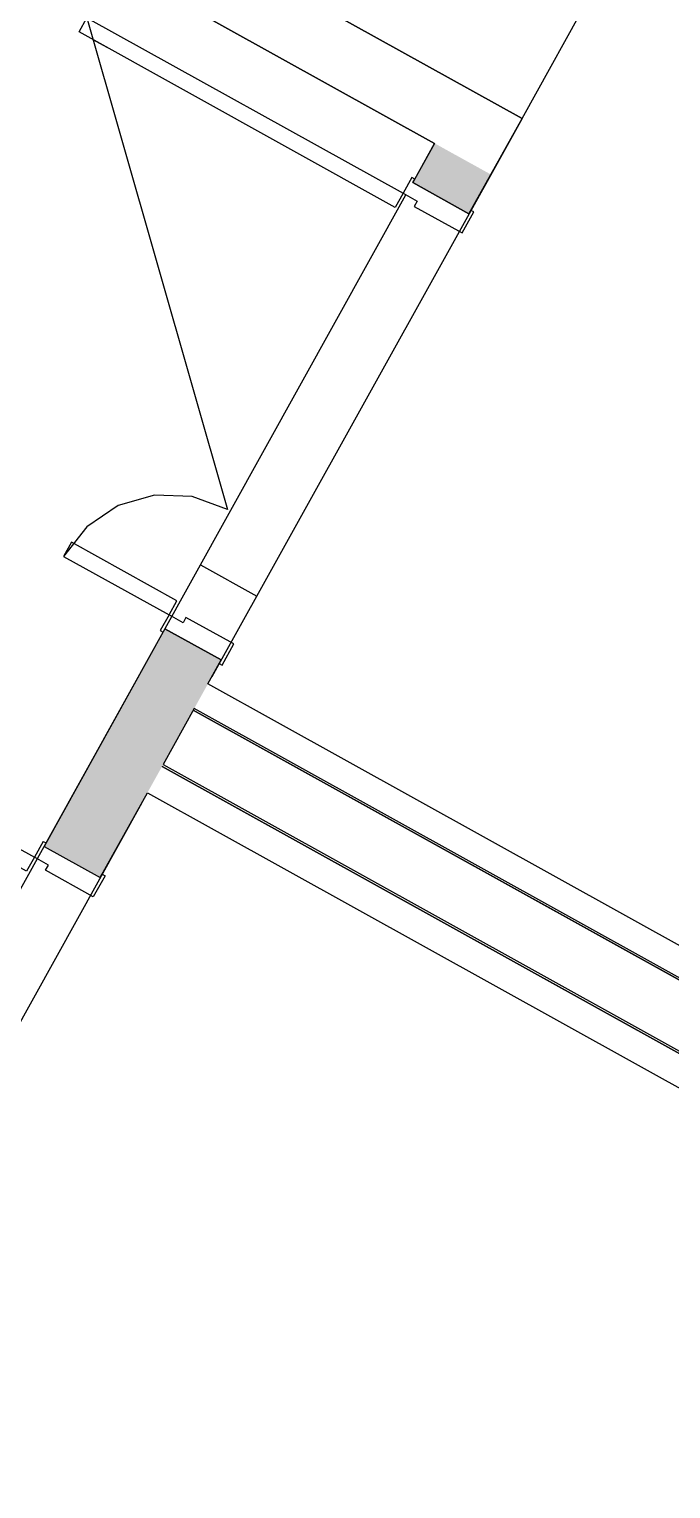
# Model space of a CAD drawing. Header units: metres. Extents: x 2.3 to 42.8, y 0.9 to 31.9.
# Drawn here: x 33.479 to 34.108, y 21.436 to 22.866 of the extents above; entities that cross this region are included whole.
import ezdxf

# ---------------------------------------------------------------- set-up
doc = ezdxf.new("R2010")
doc.units = ezdxf.units.M
for name, color, linetype in [('ARREDI', 9, 'Continuous'), ('PARETI_STRUTTURE', 7, 'Continuous'), ('PILASTRI_SETTI', 8, 'Continuous')]:
    doc.layers.add(name, color=color, linetype=linetype)

msp = doc.modelspace()

# ---------------------------------------------------------------- linework, layer by layer
at = {"layer": 'ARREDI'}
for points in [[(33.8587, 23.2624), (33.6778, 22.9366), (33.9618, 22.7789), (34.0322, 22.9059)], [(34.6255, 21.5817), (34.6561, 21.6367), (33.6406, 22.2006), (33.6101, 22.1455)]]:
    msp.add_lwpolyline(points, close=True, dxfattribs=at)
at = {"layer": 'PARETI_STRUTTURE'}
for points in [[(33.8566, 22.7193), (33.8761, 22.7544), (33.5663, 22.9265), (34.694, 24.9574), (35.0038, 24.7854), (35.0149, 24.8054)], [(33.9312, 22.7239), (33.9618, 22.7789), (33.6778, 22.9366)], [(33.5663, 22.9265), (33.8761, 22.7544)], [(33.5354, 22.8774), (33.8452, 22.7054), (33.8376, 22.6916), (33.5278, 22.8636), (33.5354, 22.8774), (33.6732, 22.3956), (33.6385, 22.4082), (33.6016, 22.4095), (33.566, 22.3994), (33.5354, 22.3787), (33.5126, 22.3496)], [(33.5553, 22.8483), (33.5416, 22.856)], [(33.9618, 22.7789), (33.6578, 22.2314)], [(33.8761, 22.7544), (33.8547, 22.7159), (33.9098, 22.6853), (33.9312, 22.7239)], [(33.2574, 21.6401), (33.848, 22.7038)], [(33.6159, 22.2923), (33.6235, 22.306), (33.5203, 22.3634), (33.5126, 22.3496)], [(33.5126, 22.3496), (33.6159, 22.2923)], [(33.6467, 22.3413), (33.7018, 22.3107)], [(33.6119, 22.2787), (33.4934, 22.0653), (33.5485, 22.0347), (33.5948, 22.118)], [(33.654, 22.2247), (33.667, 22.2481), (33.6119, 22.2787)], [(35.6307, 21.1272), (33.654, 22.2247)], [(35.6422, 21.087), (33.6397, 22.1989)], [(33.6397, 22.1989), (35.6164, 21.1013)], [(33.6091, 22.1438), (35.6116, 21.0319)], [(35.5858, 21.0463), (33.6091, 22.1438)], [(33.5948, 22.118), (35.5715, 21.0204)], [(33.5892, 22.108), (33.2488, 21.4949)], [(33.4926, 22.0702), (33.484, 22.0548), (33.4764, 22.041), (33.3731, 22.0983), (33.3807, 22.1121)], [(33.3807, 22.1121), (33.484, 22.0548)], [(33.4926, 22.0702), (33.4954, 22.0687)], [(33.4954, 22.0687), (33.4934, 22.0653)], [(33.4934, 22.0653), (33.5485, 22.0347)], [(33.4978, 22.0471), (33.484, 22.0548)], [(33.4949, 22.0419), (33.4978, 22.0471)], [(33.5417, 22.016), (33.4949, 22.042)], [(33.5532, 22.0366), (33.5417, 22.016)], [(33.5485, 22.0347), (33.5504, 22.0381)], [(33.5504, 22.0381), (33.5532, 22.0366)]]:
    msp.add_lwpolyline(points, dxfattribs=at)
for points in [[(33.9098, 22.6853), (33.8547, 22.7159), (33.8566, 22.7193), (33.8538, 22.7209), (33.8452, 22.7054), (33.859, 22.6977), (33.8561, 22.6925), (33.903, 22.6666), (33.9144, 22.6872), (33.9117, 22.6887)], [(33.667, 22.2481), (33.6651, 22.2447), (33.6679, 22.2431), (33.6793, 22.2638), (33.6325, 22.2898), (33.6296, 22.2846), (33.6159, 22.2923), (33.6073, 22.2768), (33.61, 22.2753), (33.6119, 22.2787)], [(34.6255, 21.5817), (34.6561, 21.6367), (33.6406, 22.2006), (33.6101, 22.1455)]]:
    msp.add_lwpolyline(points, close=True, dxfattribs=at)
at = {"layer": 'PILASTRI_SETTI'}
for points in [[(33.9098, 22.6853), (33.9312, 22.7239), (33.8547, 22.7159), (33.8761, 22.7544)], [(33.5485, 22.0347), (33.667, 22.2481), (33.4934, 22.0653), (33.6119, 22.2787)]]:
    msp.add_solid(points, dxfattribs=at)

doc.saveas('drawing.dxf')
